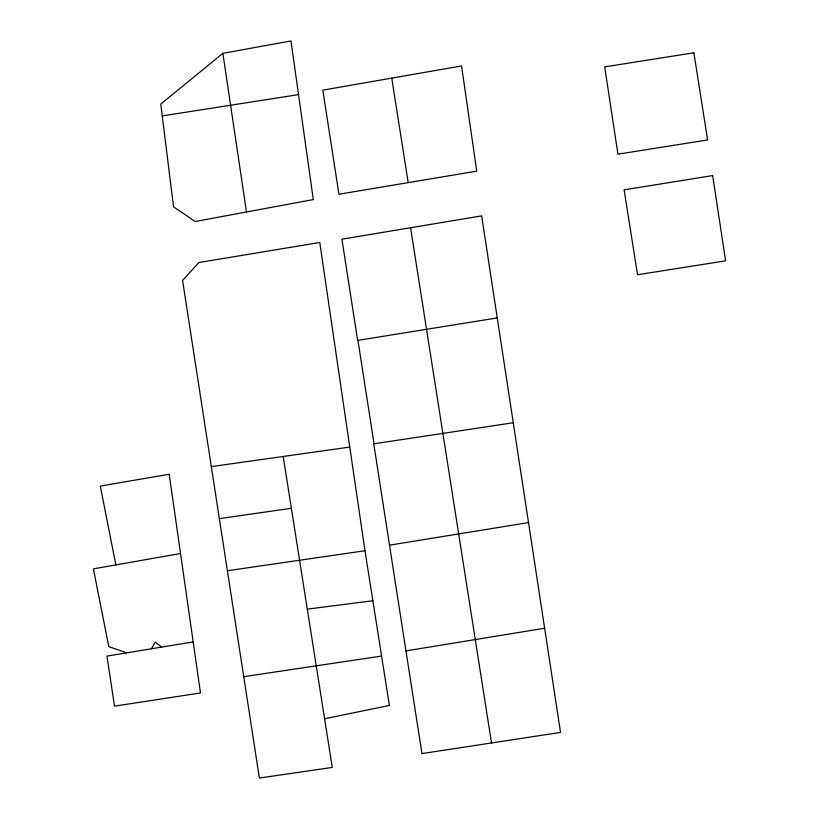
<?xml version="1.0" encoding="UTF-8"?>
<svg xmlns="http://www.w3.org/2000/svg" width="819" height="819" viewBox="0 0 819 819"><rect width="100%" height="100%" fill="white"/><g stroke="black" fill="none" stroke-linecap="round" stroke-linejoin="round"><path stroke-width="1.23" d="M151.443 648.781L155.241 642.045L161.599 647.102L193.182 641.922M222.87 53.337L160.79 104.044L173.526 206.808L195.168 221.519L313.308 199.58L290.97 40.95L222.87 53.337L246.478 211.998M324.6 718.734L389.394 705.466L364.967 550.737L319.768 242.485L198.925 262.52L182.576 280.405L259.388 778.05L332.279 767.413L283.19 456.47M180.528 553.521L93.397 568.857L108.804 646.621L126.74 652.845M408.2 182.627L476.74 171.14L461.558 65.95L322.809 90.141L338.943 194.236L408.2 182.627L391.748 78.122M161.599 647.102L106.951 656.101L114.517 706.142L200.481 692.966L169.195 474.252L100.307 486.077L115.858 564.895M389.516 545.167L528.501 522.594M405.968 650.9L544.645 628.245M497.246 317.915L357.657 340.397L341.912 239.189L481.664 215.888L560.554 732.432L421.939 753.582L373.751 443.837L513.257 422.758M162.264 115.909L298.526 94.625M243.745 676.678L381.593 656.05M227.385 570.741L364.967 550.737M219.349 518.632L291.38 508.302M211.322 466.615L349.764 447.082M307.299 609.141L372.87 600.747M410.575 227.743L491.523 742.966M357.944 340.346L374.048 443.796M712.673 175.583L624.119 189.834L637.54 274.744L725.603 260.841L712.673 175.583M693.877 52.785L604.698 66.882L617.946 154.177L707.606 139.936L693.877 52.785"/></g></svg>
